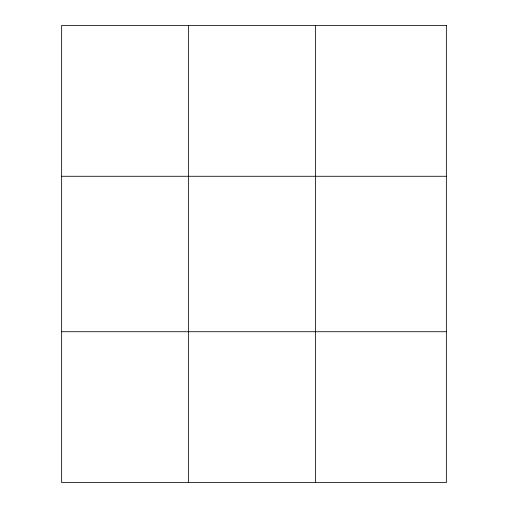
<?xml version="1.0" encoding="UTF-8"?>
<svg xmlns="http://www.w3.org/2000/svg" width="508" height="508" viewBox="0 0 508 508"><rect width="100%" height="100%" fill="white"/><g stroke="black" fill="none" stroke-linecap="round" stroke-linejoin="round"><path stroke-width="0.76" d="M188.601 482.6L188.601 25.4M315.557 482.6L315.557 25.4M61.646 176.276L446.354 176.276M61.646 331.724L446.354 331.724M446.354 25.4L446.354 482.6L61.646 482.6L61.646 25.4L446.354 25.4"/></g></svg>
